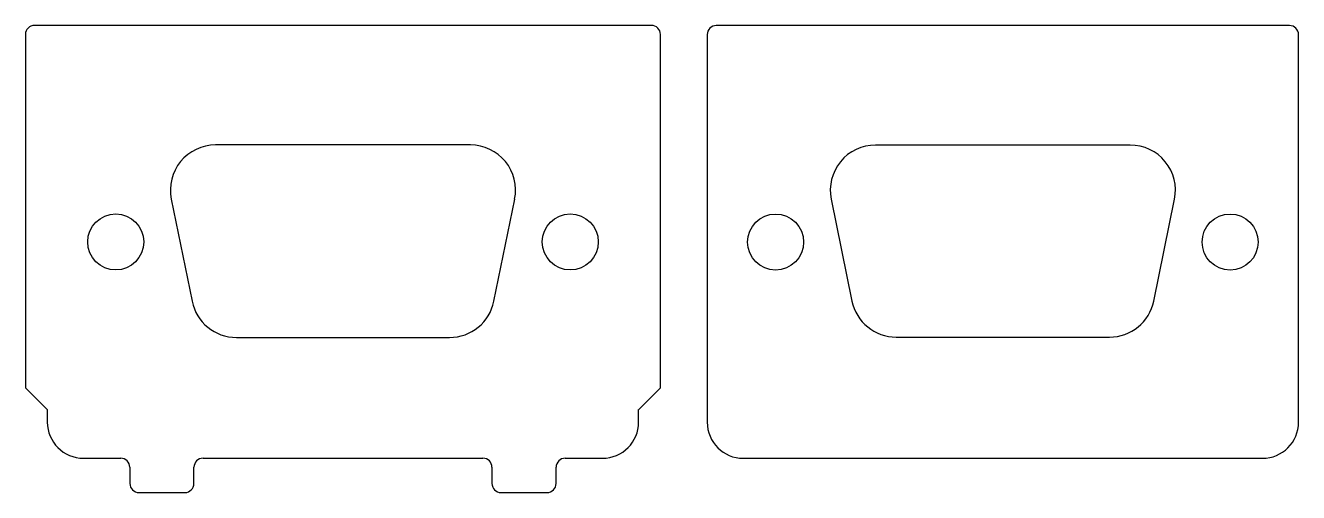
# Model space of a CAD drawing. Header units: millimetres. Extents: x 240.2 to 310.7, y 178.9 to 204.7.
import ezdxf

# ---------------------------------------------------------------- set-up
doc = ezdxf.new("R2010")
doc.units = ezdxf.units.MM
doc.header["$LTSCALE"] = 30.734
doc.layers.get('0').update_dxf_attribs({"linetype": 'CONTINUOUS'})
doc.layers.add('02___PRT_ALL_AXES', color=7, linetype='CONTINUOUS')

msp = doc.modelspace()

# ---------------------------------------------------------------- linework, layer by layer
at = {"color": 7, "linetype": 'CONTINUOUS'}
for p, q in [((274.857, 204.738), (240.717, 204.738)), ((310.161, 204.733), (278.441, 204.733)), ((240.217, 204.238), (240.217, 184.688)), ((275.357, 184.688), (275.357, 204.238)), ((277.941, 204.233), (277.941, 182.783)), ((310.661, 182.783), (310.661, 204.233)), ((240.217, 184.688), (241.417, 183.488)), ((274.157, 183.488), (275.357, 184.688)), ((241.417, 183.488), (241.427, 183.488)), ((241.427, 183.488), (241.427, 182.788)), ((274.147, 183.488), (274.157, 183.488)), ((274.147, 182.788), (274.147, 183.488)), ((243.427, 180.788), (245.492, 180.788)), ((250.042, 180.788), (265.532, 180.788)), ((270.082, 180.788), (272.147, 180.788)), ((279.941, 180.783), (308.661, 180.783)), ((245.992, 180.288), (245.992, 179.388)), ((249.542, 179.388), (249.542, 180.288)), ((266.032, 180.288), (266.032, 179.388)), ((269.582, 179.388), (269.582, 180.288)), ((246.492, 178.888), (249.042, 178.888)), ((266.532, 178.888), (269.082, 178.888))]:
    msp.add_line(p, q, dxfattribs=at)
for centre, radius, start, end in [((240.717, 204.238), 0.5, 90, 180), ((274.857, 204.238), 0.5, 0, 90), ((278.441, 204.233), 0.5, 90, 180), ((310.161, 204.233), 0.5, 0, 90), ((243.427, 182.788), 2, 180, 270), ((272.147, 182.788), 2, 270, 360), ((279.941, 182.783), 2, 180, 270), ((308.661, 182.783), 2, 270, 360), ((245.492, 180.288), 0.5, 0, 90), ((250.042, 180.288), 0.5, 90, 180), ((265.532, 180.288), 0.5, 0, 90), ((270.082, 180.288), 0.5, 90, 180), ((246.492, 179.388), 0.5, 180, 270), ((249.042, 179.388), 0.5, 270, 360), ((266.532, 179.388), 0.5, 180, 270), ((269.082, 179.388), 0.5, 270, 360)]:
    msp.add_arc(centre, radius, start, end, dxfattribs=at)
at = {"layer": '02___PRT_ALL_AXES', "color": 7, "linetype": 'CONTINUOUS'}
for p, q in [((264.837, 198.123), (250.737, 198.123)), ((301.351, 198.118), (287.251, 198.118)), ((248.288, 195.124), (249.437, 189.474)), ((266.137, 189.474), (267.287, 195.124)), ((284.802, 195.118), (285.951, 189.488)), ((302.651, 189.488), (303.801, 195.118)), ((251.887, 187.473), (263.688, 187.473)), ((288.401, 187.488), (300.202, 187.488))]:
    msp.add_line(p, q, dxfattribs=at)
for centre in [(245.212, 192.758), (270.362, 192.758), (281.726, 192.753), (306.876, 192.753)]:
    msp.add_circle(centre, 1.55, dxfattribs=at)
for centre, start, end in [((250.737, 195.623), 90, 191.50275), ((264.837, 195.623), 348.49725, 90), ((287.251, 195.618), 90, 191.5394), ((301.351, 195.618), 348.4606, 90), ((251.887, 189.973), 191.50275, 270), ((263.688, 189.973), 270, 348.49725), ((288.401, 189.988), 191.5394, 270), ((300.202, 189.988), 270, 348.4606)]:
    msp.add_arc(centre, 2.5, start, end, dxfattribs=at)

doc.saveas('drawing.dxf')
